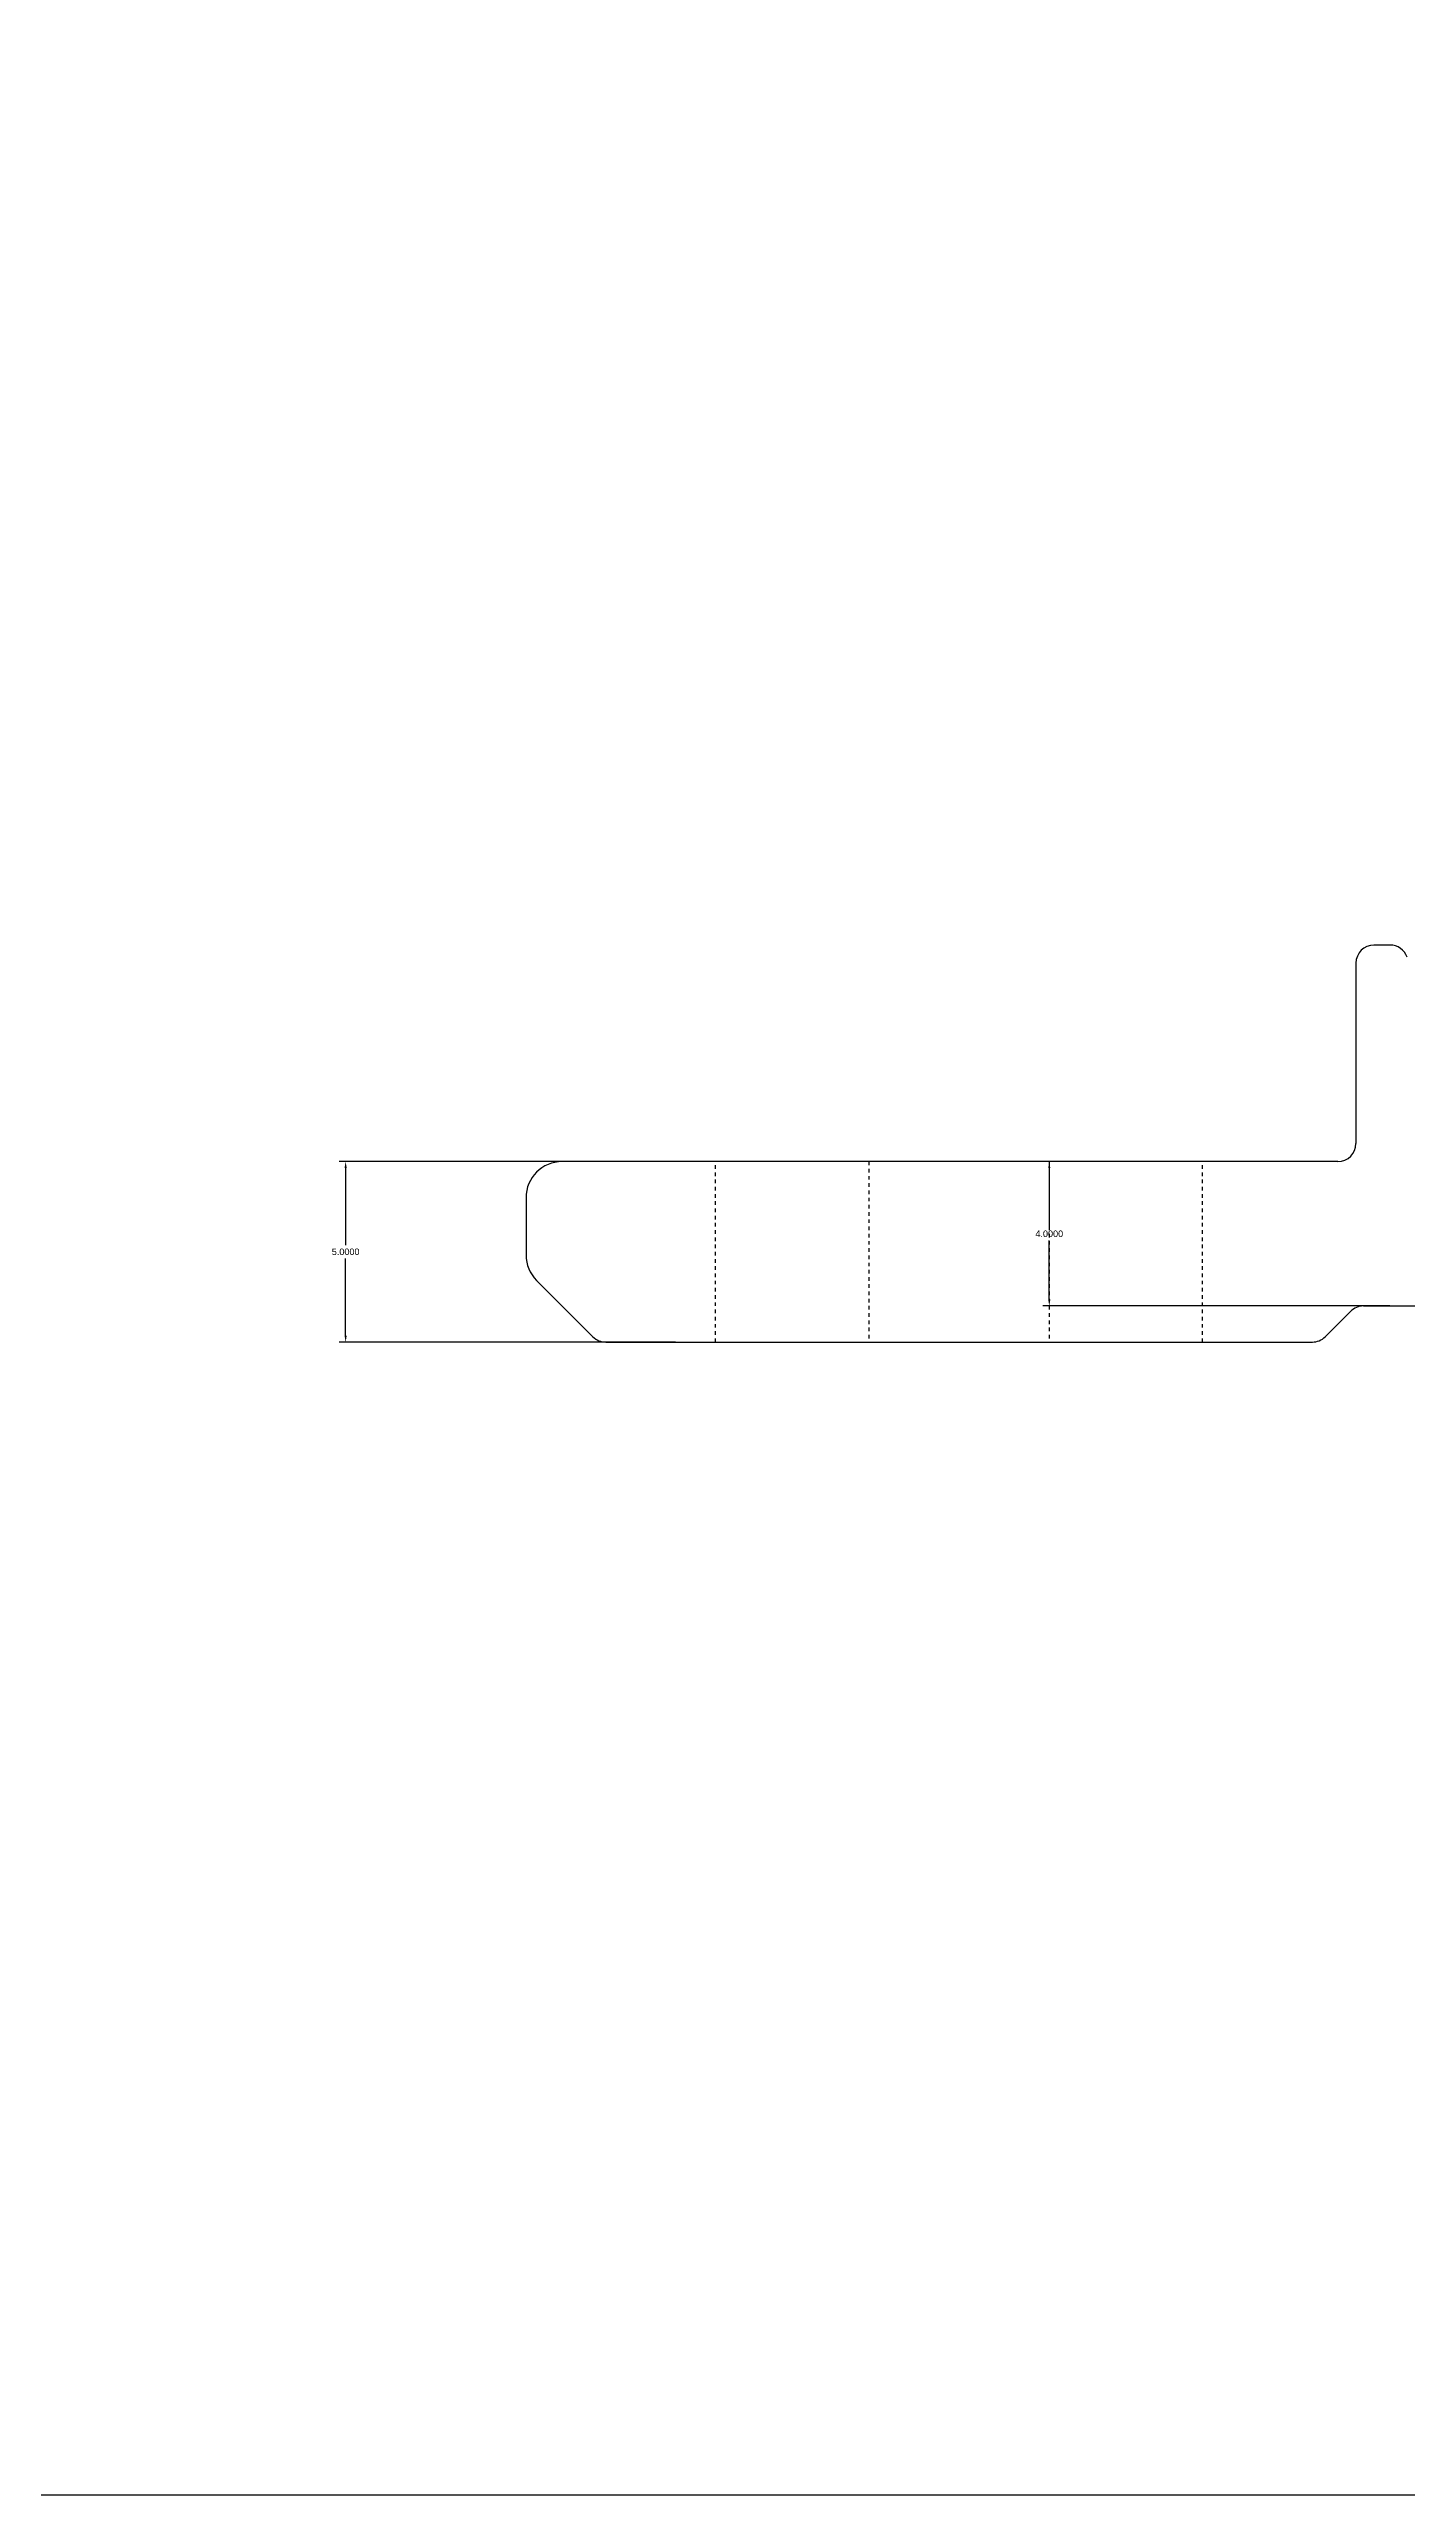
# Model space of a CAD drawing. Header units: millimetres. Extents: x 3299 to 14264, y 1863 to 5555.
# Drawn here: x 7356 to 7393.7, y 1920.5 to 1988.3 of the extents above; entities that cross this region are included whole.
import ezdxf

# ---------------------------------------------------------------- set-up
doc = ezdxf.new("R2010")
doc.units = ezdxf.units.MM
doc.linetypes.add('HIDDEN', pattern=[0.2, 0.1, -0.1])
doc.layers.add('DEFAULT_2', color=8, linetype='HIDDEN')
doc.styles.get("Standard").update_dxf_attribs({"font": 'arial.ttf'})
doc.dimstyles.get("Standard").update_dxf_attribs({"dimtxt": 0.18, "dimasz": 0.18, "dimexe": 0.18, "dimexo": 0.0625, "dimgap": 0.09, "dimtad": 0, "dimtih": 1, "dimtoh": 1, "dimdec": 4, "dimzin": 0, "dimdsep": 46, "dimtxsty": 'Standard', "dimcen": 0.09, "dimadec": 0, "dimazin": 0, "dimtfac": 1, "dimtdec": 4, "dimtofl": 0, "dimtmove": 0, "dimatfit": 3, "dimfxl": 1, "dimtolj": 1, "dimtzin": 0, "dimarcsym": 0})

# ---------------------------------------------------------------- blocks, each defined once
blk = doc.blocks.new('*D46')
at = {"color": 0, "lineweight": -2, "transparency": 16777216}
for p, q in [((7370.686, 1957.464), (7364.069, 1957.464)), ((7364.249, 1957.284), (7364.249, 1955.146)), ((7364.249, 1952.644), (7364.249, 1954.782)), ((7373.393, 1952.464), (7364.069, 1952.464))]:
    blk.add_line(p, q, dxfattribs=at)
at = {"color": 0, "transparency": 16777216}
for points in [[(7364.219, 1957.284), (7364.279, 1957.284), (7364.249, 1957.464)], [(7364.219, 1952.644), (7364.279, 1952.644), (7364.249, 1952.464)]]:
    blk.add_solid(points, dxfattribs=at)
at = {"layer": 'Defpoints', "color": 0, "transparency": 16777216}
for p in [(7364.249, 1957.464), (7370.749, 1957.464), (7373.456, 1952.464)]:
    blk.add_point(p, dxfattribs=at)
at = {"color": 0, "lineweight": 5, "transparency": 16777216, "insert": (7364.249, 1954.964), "char_height": 0.18, "attachment_point": 5}
blk.add_mtext('\\A1;5.0000', dxfattribs=at)
blk = doc.blocks.new('*D48')
at = {"color": 0, "lineweight": -2, "transparency": 16777216}
for p, q in [((7391.686, 1957.464), (7383.569, 1957.464)), ((7383.749, 1957.284), (7383.749, 1955.646)), ((7383.749, 1953.644), (7383.749, 1955.282)), ((7393.186, 1953.464), (7383.569, 1953.464))]:
    blk.add_line(p, q, dxfattribs=at)
at = {"color": 0, "transparency": 16777216}
for points in [[(7383.719, 1957.284), (7383.779, 1957.284), (7383.749, 1957.464)], [(7383.719, 1953.644), (7383.779, 1953.644), (7383.749, 1953.464)]]:
    blk.add_solid(points, dxfattribs=at)
at = {"layer": 'Defpoints', "color": 0, "transparency": 16777216}
for p in [(7383.749, 1957.464), (7391.749, 1957.464), (7393.249, 1953.464)]:
    blk.add_point(p, dxfattribs=at)
at = {"color": 0, "lineweight": 5, "transparency": 16777216, "insert": (7383.749, 1955.464), "char_height": 0.18, "attachment_point": 5}
blk.add_mtext('\\A1;4.0000', dxfattribs=at)

msp = doc.modelspace()

# ---------------------------------------------------------------- linework, layer by layer
at = {"color": 7, "linetype": 'Continuous'}
for p, q in [((7393.19381, 1963.46371), (7392.74855, 1963.46371)), ((7392.24855, 1962.96371), (7392.24855, 1957.96371)), ((7391.74855, 1957.46371), (7370.24855, 1957.46371)), ((7369.24855, 1956.46371), (7369.24855, 1954.87792)), ((7369.54144, 1954.17082), (7371.1021, 1952.61016)), ((7391.39499, 1952.61016), (7392.1021, 1953.31726)), ((7392.45565, 1953.46371), (7412.04144, 1953.46371)), ((7371.45565, 1952.46371), (7391.04144, 1952.46371))]:
    msp.add_line(p, q, dxfattribs=at)
msp.add_lwpolyline([(7288.3628, 2137.05307), (7593.07869, 2137.05307), (7593.07869, 1920.52023), (7288.3628, 1920.52023)], close=True)
for centre, radius, start, end in [((7392.74855, 1962.96371), 0.5, 90, 180), ((7393.19381, 1962.96371), 0.5, 19.2900462, 90), ((7391.74855, 1957.96371), 0.5, 270, 0), ((7370.24855, 1956.46371), 1, 90, 180), ((7370.24855, 1954.87792), 1, 180, 225), ((7392.45565, 1952.96371), 0.5, 90, 135), ((7371.45565, 1952.96371), 0.5, 225, 270), ((7391.04144, 1952.96371), 0.5, 270, 315)]:
    msp.add_arc(centre, radius, start, end, dxfattribs=at)
at = {"layer": 'DEFAULT_2', "color": 8, "linetype": 'HIDDEN'}
for p, q in [((7374.49855, 1952.46371), (7374.49855, 1957.46371)), ((7378.74855, 1957.46371), (7378.74855, 1952.46371)), ((7383.74855, 1957.46371), (7383.74855, 1952.46371)), ((7387.99855, 1952.46371), (7387.99855, 1957.46371))]:
    msp.add_line(p, q, dxfattribs=at)

# ---------------------------------------------------------------- dimensions: what is measured, and where the dimension line sits
at = {"lineweight": 5}
dim = msp.add_linear_dim(base=(7364.24872, 1957.46371), p1=(7373.45565, 1952.46371), p2=(7370.74855, 1957.46371), angle=90, dimstyle='Standard', dxfattribs=at)
dim.commit()
dim.dimension.update_dxf_attribs({"geometry": '*D46', "text_midpoint": (7364.24872, 1954.96371)})
dim = msp.add_linear_dim(base=(7383.74855, 1957.46371), p1=(7393.24855, 1953.46371), p2=(7391.74855, 1957.46371), angle=90, dimstyle='Standard', dxfattribs=at)
dim.commit()
dim.dimension.update_dxf_attribs({"geometry": '*D48', "text_midpoint": (7383.74855, 1955.46371), "dimtype": 160})

doc.saveas('drawing.dxf')
